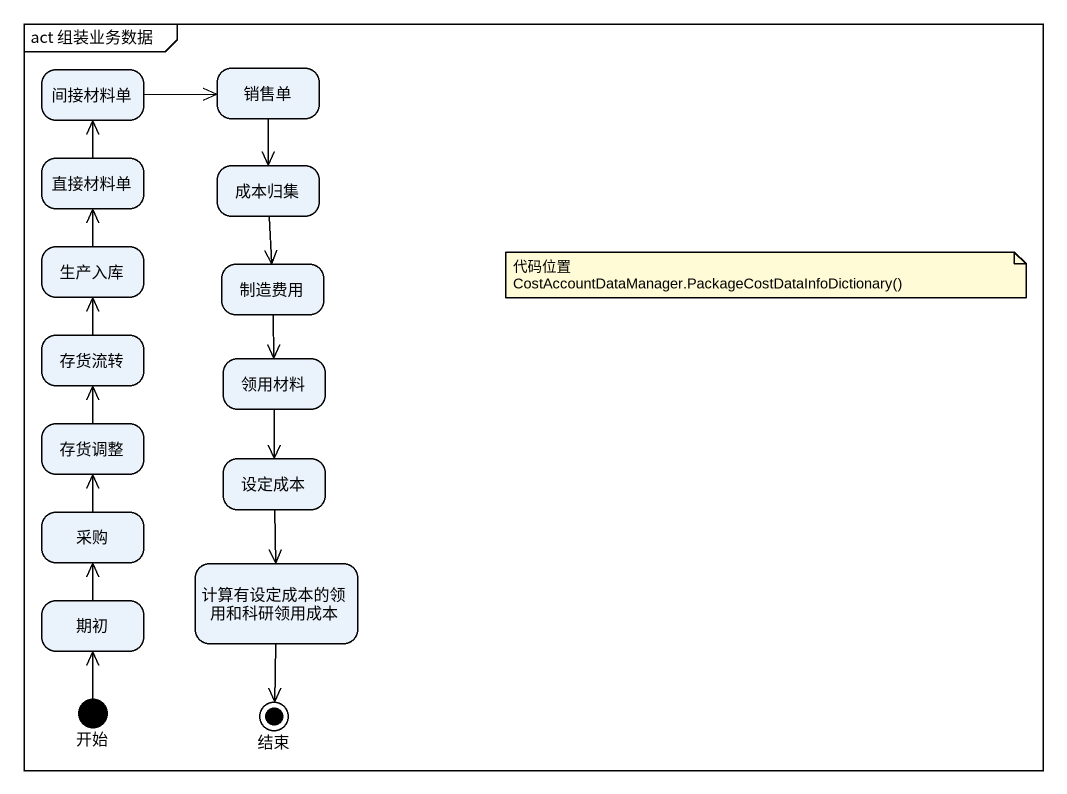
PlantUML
@startuml
mainframe act 组装业务数据
hide empty description
state 间接材料单
state 销售单
state 直接材料单
state 成本归集
state 生产入库
state 制造费用
state 存货流转
state 领用材料
state 存货调整
state 设定成本
state 采购
state 期初
state 计算有设定成本的领用和科研领用成本
state 开始 <<start>>
state 结束 <<end>>
间接材料单 -right-> 销售单
销售单 --> 成本归集
直接材料单 -up-> 间接材料单
成本归集 --> 制造费用
生产入库 -up-> 直接材料单
制造费用 --> 领用材料
存货流转 -up-> 生产入库
领用材料 --> 设定成本
存货调整 -up-> 存货流转
设定成本 --> 计算有设定成本的领用和科研领用成本
采购 -up-> 存货调整
期初 -up-> 采购
计算有设定成本的领用和科研领用成本 --> 结束
开始 -up-> 期初
note as N1
  代码位置
  CostAccountDataManager.PackageCostDataInfoDictionary()
end note
@enduml
